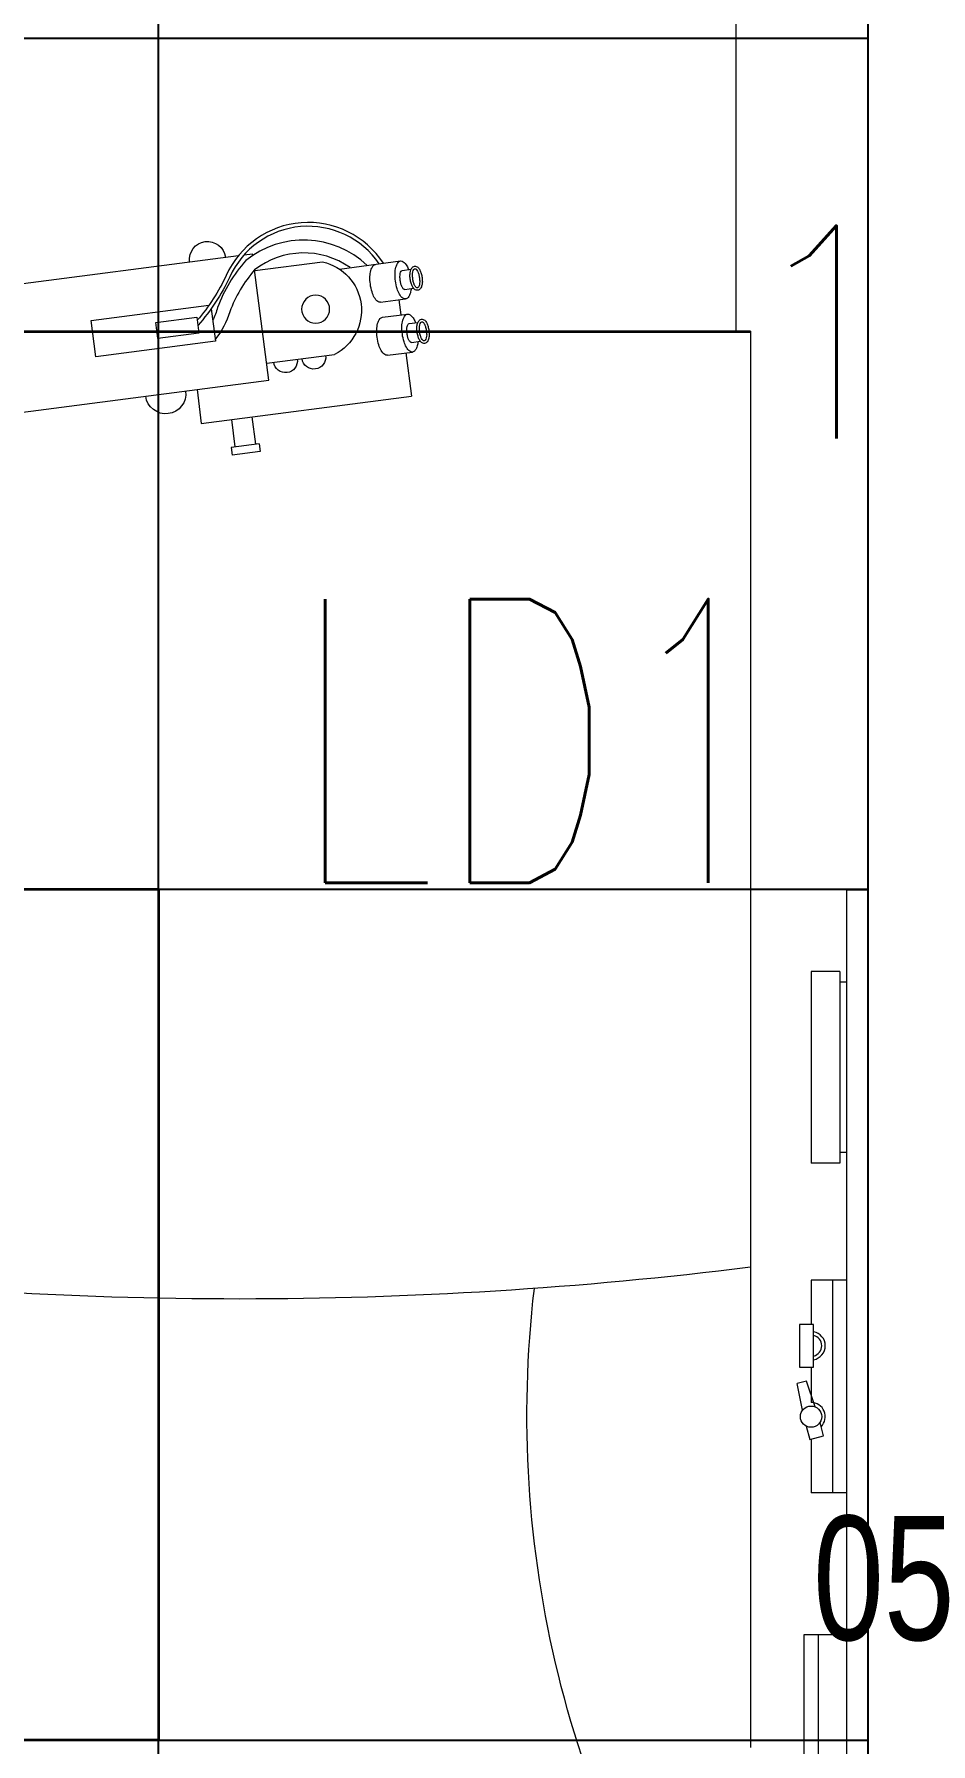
# Model space of a CAD drawing. Extents: x -12260 to 57327, y -29287 to 19916.
# Drawn here: x 28788 to 29420, y -6213 to -5007 of the extents above; entities that cross this region are included whole.
import ezdxf
from ezdxf.enums import TextEntityAlignment as Align

# ---------------------------------------------------------------- set-up
doc = ezdxf.new("R2010")
doc.units = 0
doc.header["$LTSCALE"] = 0.25
doc.linetypes.add('01-First Floor$0$HIDDEN', pattern=[9.525, 6.35, -3.175])
doc.linetypes.add('DASHDOT', pattern=[25.4, 12.7, -6.35, 0, -6.35])
for name, color, linetype, lineweight in [('01-First Floor$0$72_EGR_EQP_TAG', 142, 'Continuous', 5), ('01-First Floor$0$LOADING', 253, 'Continuous', 5), ('01-First Floor$0$Walls', 251, 'Continuous', 5), ('E-DIM', 6, 'Continuous', 18), ('E-LITE-CIRC-NUMB', 6, 'Continuous', 25), ('E-LITE-CLNG', 150, 'Continuous', 35), ('E-LITE-CLNG-CNDT', 6, 'DASHDOT', 35), ('E-LITE-CTRL', 6, 'Continuous', 25), ('E-LITE-IDEN', 6, 'Continuous', 25)]:
    doc.layers.add(name, color=color, linetype=linetype, lineweight=lineweight)
doc.layers.add('01-First Floor$0$FALSE CEILING', color=251, linetype='Continuous')
doc.styles.add('01-First Floor$0$X3G_ENTITY_257CFD', font='swisscl.ttf', dxfattribs={"height": 200})
doc.styles.add('DC_SIMPLEX', font='SIMPLEX.shx', dxfattribs={"width": 0.7})
doc.styles.get("Standard").update_dxf_attribs({"font": 'romans.shx'})
doc.dimstyles.get("Standard").update_dxf_attribs({"dimtxt": 150, "dimasz": 150, "dimexe": 0.18, "dimexo": 0.0625, "dimgap": 0.09, "dimtad": 0, "dimtih": 1, "dimtoh": 1, "dimdec": 0, "dimlfac": 0.1, "dimzin": 0, "dimdsep": 46, "dimtxsty": 'Standard', "dimcen": 0.09, "dimclrd": 6, "dimadec": 0, "dimazin": 0, "dimtfac": 1, "dimtdec": 0, "dimtofl": 0, "dimtmove": 0, "dimatfit": 3, "dimfxl": 1, "dimtolj": 1, "dimtzin": 0, "dimarcsym": 0})

# ---------------------------------------------------------------- blocks, each defined once
blk = doc.blocks.new('01-First Floor$0$ME19011A-P')
for p, q in [((-0.425, 0), (0.425, 0)), ((-0.425, 0), (-0.425, -0.015)), ((0.425, 0), (0.425, -0.015)), ((-0.425, -0.015), (0.425, -0.015)), ((-0.3675, -0.0198), (-0.2325, -0.0198)), ((-0.3675, -0.0198), (-0.3675, -0.0399)), ((-0.36, -0.015), (-0.36, -0.0198)), ((-0.24, -0.015), (-0.24, -0.0198)), ((-0.2325, -0.0198), (-0.2325, -0.0399)), ((-0.15, -0.015), (-0.15, -0.04)), ((0, -0.015), (0, -0.04)), ((0.1, -0.015), (0.1, -0.045)), ((0.2, -0.045), (0.2, -0.015)), ((0.2818, -0.015), (0.2484, -0.015)), ((0.2484, -0.0243), (0.2484, -0.015)), ((0.2818, -0.0243), (0.2818, -0.015)), ((0.3211, -0.015), (0.2877, -0.015)), ((0.2877, -0.015), (0.2877, -0.0531)), ((0.3211, -0.0531), (0.3211, -0.015)), ((0.3623, -0.015), (0.3289, -0.015)), ((0.3289, -0.015), (0.3289, -0.0531)), ((0.3623, -0.0531), (0.3623, -0.015)), ((0.3682, -0.0243), (0.3682, -0.015)), ((0.3682, -0.015), (0.4016, -0.015)), ((0.4016, -0.0243), (0.4016, -0.015)), ((-0.15, -0.025), (0, -0.025)), ((-0.0402, -0.0312), (-0.0496, -0.0337)), ((-0.0376, -0.0409), (-0.0402, -0.0312)), ((0.1, -0.035), (0.2, -0.035)), ((0.2818, -0.0243), (0.2484, -0.0243)), ((0.3211, -0.0243), (0.2877, -0.0243)), ((0.3623, -0.0243), (0.3289, -0.0243)), ((0.3682, -0.0243), (0.4016, -0.0243)), ((-0.3675, -0.0399), (-0.2325, -0.0399)), ((-0.15, -0.04), (-0.1187, -0.04)), ((-0.0887, -0.04), (-0.0637, -0.04)), ((-0.0606, -0.0371), (-0.0787, -0.0432)), ((-0.0787, -0.0432), (-0.077, -0.0497)), ((-0.0582, -0.046), (-0.077, -0.0497)), ((-0.047, -0.0434), (-0.0376, -0.0409)), ((-0.0379, -0.04), (0, -0.04)), ((0.1, -0.045), (0.2, -0.045)), ((0.2877, -0.0531), (0.3211, -0.0531)), ((0.3289, -0.0531), (0.3623, -0.0531))]:
    blk.add_line(p, q)
at = {"color": 8, "const_width": 0.000601}
for points in [[(0.3044, -0.0531, -0.184574), (0.2977, -0.0636, -1.44364), (0.2961, -0.0581, -0.837915), (0.2969, -0.0664, -0.30536), (0.2839, -0.062, -1.584726), (0.2894, -0.0609, -0.253153), (0.2827, -0.0684, -0.874198), (0.2775, -0.0585, -0.915253), (0.2791, -0.0658, -0.223821), (0.2683, -0.0644, -1.703343), (0.272, -0.0597, -0.588962), (0.2621, -0.068, -0.717795), (0.2625, -0.0581, -0.983104), (0.2645, -0.0644, -0.326362), (0.2534, -0.0609, -0.758716), (0.2609, -0.0514, -0.906186), (0.2593, -0.0565, -0.189488), (0.2526, -0.0522, -0.7948), (0.2613, -0.0423, -1.223996), (0.2574, -0.047, -0.072149), (0.2534, -0.0403, -0.645886), (0.2609, -0.0324, -1.366917), (0.2574, -0.0371, -0.078415), (0.2542, -0.0308, -0.723006), (0.2613, -0.0256, -1.105484), (0.2582, -0.0292, -0.221197), (0.2566, -0.0243, -0.221197)], [(0.3456, -0.0531, 0.184574), (0.3523, -0.0636, 1.44364), (0.3539, -0.0581, 0.837915), (0.3531, -0.0664, 0.30536), (0.3661, -0.062, 1.584726), (0.3606, -0.0609, 0.253153), (0.3673, -0.0684, 0.874198), (0.3725, -0.0585, 0.915253), (0.3709, -0.0658, 0.223821), (0.3817, -0.0644, 1.703343), (0.378, -0.0597, 0.588962), (0.3879, -0.068, 0.717795), (0.3875, -0.0581, 0.983104), (0.3855, -0.0644, 0.326362), (0.3966, -0.0609, 0.758716), (0.3891, -0.0514, 0.906186), (0.3907, -0.0565, 0.189488), (0.3974, -0.0522, 0.7948), (0.3887, -0.0423, 1.223996), (0.3926, -0.047, 0.072149), (0.3966, -0.0403, 0.645886), (0.3891, -0.0324, 1.366917), (0.3926, -0.0371, 0.078415), (0.3958, -0.0308, 0.723006), (0.3887, -0.0256, 1.105484), (0.3918, -0.0292, 0.221197), (0.3934, -0.0243, 0.221197)]]:
    blk.add_lwpolyline(points, format="xyb", dxfattribs=at)
blk.add_lwpolyline([(-0.1187, -0.0482), (-0.0887, -0.0482), (-0.0887, -0.0382), (-0.1187, -0.0382)], close=True)
blk.add_circle((-0.0537, -0.04), 0.0075)
for centre, radius, start, end in [((-0.1037, -0.04), 0.01, 10.4593, 169.5407), ((-0.1037, -0.04), 0.0075, 14.0075, 165.9925), ((-0.0537, -0.04), 0.01, 45, 180)]:
    blk.add_arc(centre, radius, start, end)
blk = doc.blocks.new('01-First Floor$0$M.44.57.64')
at = {"layer": '01-First Floor$0$LOADING', "xscale": 1000.000000000002, "yscale": 1000.000000000002, "zscale": 1000.000000000002, "rotation": 225.9999036123427}
blk.add_blockref('01-First Floor$0$ME19011A-P', (-80806.9, 16720.7), dxfattribs=at)
blk = doc.blocks.new('01-First Floor$0$HF13902-P')
at = {"color": 8, "linetype": '01-First Floor$0$HIDDEN'}
blk.add_line((0.35, -0.6824), (0.35, -1.1124), dxfattribs=at)
at = {"linetype": 'Continuous'}
for points in [[(0.36, -0.5224), (0.36, -0.5224), (0.36, -0.5224), (0.36, -0.5224), (0.36, -0.5224), (0.36, -0.5224), (0.36, -0.5224), (0.36, -0.5224), (0.36, -0.5224), (0.36, -0.5224), (0.36, -0.5224), (0.36, -0.5224), (0.36, -0.5224), (0.36, -0.5224), (0.36, -0.5224), (0.36, -0.5224), (0.36, -0.5224), (0.36, -0.5224), (0.36, -0.5224), (0.36, -0.5224), (0.36, -0.5224), (0.36, -0.5224), (0.36, -0.5224), (0.36, -0.5224), (0.36, -0.5224), (0.36, -0.5224), (0.36, -0.5224), (0.36, -0.5224), (0.36, -0.5224), (0.36, -0.5224), (0.36, -0.5224), (0.36, -0.5224), (0.36, -0.5224), (0.36, -0.5224), (0.36, -0.5224), (0.36, -0.5224), (0.36, -0.5224), (0.36, -0.5224), (0.36, -0.5224), (0.36, -0.5224), (0.36, -0.5224), (0.36, -0.5224), (0.36, -0.5224), (0.36, -0.5224), (0.36, -0.5224), (0.36, -0.5224), (0.36, -0.5224), (0.36, -0.5224), (0.36, -0.5224), (0.36, -0.5224), (0.36, -0.5224), (0.36, -0.5224), (0.36, -0.5224), (0.36, -0.5224), (0.36, -0.5224), (0.36, -0.5224), (0.36, -0.5224), (0.36, -0.5224), (0.36, -0.5224), (0.36, -0.5224), (0.36, -0.5224), (0.36, -0.5224), (0.36, -0.5224), (0.36, -0.5224), (0.36, -0.5224), (0.36, -0.5224), (0.36, -0.5224), (0.36, -0.5224), (0.36, -0.5224), (0.36, -0.5224), (0.36, -0.5224), (0.36, -0.5224), (0.36, -0.5224), (0.36, -0.5224), (0.36, -0.5224), (0.36, -0.5224), (0.36, -0.5224), (0.36, -0.5224), (0.36, -0.5224), (0.36, -0.5224), (0.36, -0.5224), (0.36, -0.5224), (0.36, -0.5224), (0.36, -0.5224), (0.36, -0.5224), (0.36, -0.5224), (0.36, -0.5224), (0.36, -0.5224), (0.36, -0.5224), (0.36, -0.5224), (0.36, -0.5224), (0.36, -0.5224), (0.36, -0.5224), (0.36, -0.5224), (0.36, -0.5224), (0.36, -0.5224), (0.36, -0.5224), (0.36, -0.5224), (0.36, -0.5224), (0.36, -0.5224), (0.36, -0.5224), (0.36, -0.5224), (0.36, -0.5224), (0.36, -0.5224), (0.36, -0.5224), (0.36, -0.5224), (0.36, -0.5224), (0.36, -0.5224), (0.36, -0.5224), (0.36, -0.5224), (0.36, -0.5224), (0.36, -0.5224), (0.36, -0.5224), (0.36, -0.5224), (0.36, -0.5224), (0.36, -0.5224), (0.36, -0.5224), (0.36, -0.5224), (0.36, -0.5224), (0.36, -0.5224), (0.36, -0.5224), (0.36, -0.5224), (0.36, -0.5224), (0.36, -0.5224), (0.36, -0.5224), (0.36, -0.5224), (0.36, -0.5224), (0.36, -0.5224), (0.36, -0.5224), (0.36, -0.5224), (0.36, -0.5224), (0.36, -0.5224), (0.36, -0.5224), (0.36, -0.5224), (0.36, -0.5224), (0.36, -0.5224), (0.36, -0.5224), (0.36, -0.5224), (0.36, -0.5224), (0.36, -0.5224), (0.36, -0.5224), (0.36, -0.5224), (0.36, -0.5224), (0.36, -0.5224), (0.36, -0.5224), (0.36, -0.5224), (0.36, -0.5224), (0.36, -0.5224), (0.36, -0.5224), (0.36, -0.5224), (0.36, -0.5224), (0.36, -0.5224), (0.36, -0.5224), (0.36, -0.5224), (0.36, -0.5224), (0.36, -0.5224), (0.36, -0.5224), (0.36, -0.5224), (0.36, -0.5224), (0.36, -0.5224), (0.36, -0.5224), (0.36, -0.5224), (0.36, -0.5224), (0.36, -0.5224), (0.36, -0.5224), (0.36, -0.5224), (0.36, -0.5224), (0.36, -0.5224), (0.36, -0.5224), (0.36, -0.5224), (0.36, -0.5224), (0.36, -0.5224), (0.36, -0.5224), (0.36, -0.5224), (0.36, -0.5224), (0.36, -0.5224), (0.36, -0.5224), (0.36, -0.5224), (0.36, -0.5224), (0.36, -0.5224), (0.36, -0.5224), (0.36, -0.5224), (0.36, -0.5224), (0.36, -0.5224), (0.36, -0.5224), (0.36, -0.5224), (0.36, -0.5224), (0.36, -0.5224), (0.36, -0.5224), (0.36, -0.5224), (0.36, -0.5224), (0.36, -0.5224), (0.36, -0.5224), (0.36, -0.5224), (0.36, -0.5224), (0.36, -0.5224), (0.36, -0.5224), (0.36, -0.5224), (0.36, -0.5224), (0.36, -0.5224), (0.36, -0.5224), (0.36, -0.5224), (0.36, -0.5224), (0.36, -0.5224), (0.36, -0.5224), (0.36, -0.5224), (0.36, -0.5224), (0.36, -0.5224), (0.36, -0.5224), (0.36, -0.5224), (0.36, -0.5224), (0.36, -0.5224), (0.36, -0.5224), (0.36, -0.5224), (0.36, -0.5224), (0.36, -0.5224), (0.36, -0.5224), (0.36, -0.5224), (0.36, -0.5224)], [(0.36, -0.5224), (0.36, -0.5224), (0.36, -0.5224), (0.36, -0.5224), (0.36, -0.5224), (0.36, -0.5224), (0.36, -0.5224), (0.36, -0.5224), (0.36, -0.5224), (0.36, -0.5224), (0.36, -0.5224), (0.36, -0.5224), (0.36, -0.5224), (0.36, -0.5224), (0.36, -0.5224), (0.36, -0.5224), (0.36, -0.5224), (0.36, -0.5224), (0.36, -0.5224), (0.36, -0.5224), (0.36, -0.5224), (0.36, -0.5224), (0.36, -0.5224), (0.36, -0.5224), (0.36, -0.5224), (0.36, -0.5224), (0.36, -0.5224), (0.36, -0.5224), (0.36, -0.5224), (0.36, -0.5224), (0.36, -0.5224), (0.36, -0.5224), (0.36, -0.5224), (0.36, -0.5224), (0.36, -0.5224), (0.36, -0.5224), (0.36, -0.5224), (0.36, -0.5224), (0.36, -0.5224), (0.36, -0.5224), (0.36, -0.5224), (0.36, -0.5224), (0.36, -0.5224), (0.36, -0.5224), (0.36, -0.5224), (0.36, -0.5224), (0.36, -0.5224), (0.36, -0.5224), (0.36, -0.5224), (0.36, -0.5224), (0.36, -0.5224), (0.36, -0.5224), (0.36, -0.5224), (0.36, -0.5224), (0.36, -0.5224), (0.36, -0.5224), (0.36, -0.5224), (0.36, -0.5224), (0.36, -0.5224), (0.36, -0.5224), (0.36, -0.5224), (0.36, -0.5224), (0.36, -0.5224), (0.36, -0.5224), (0.36, -0.5224), (0.36, -0.5224), (0.36, -0.5224), (0.36, -0.5224), (0.36, -0.5224), (0.36, -0.5224), (0.36, -0.5224), (0.36, -0.5224), (0.36, -0.5224), (0.36, -0.5224), (0.36, -0.5224), (0.36, -0.5224), (0.36, -0.5224), (0.36, -0.5224), (0.36, -0.5224), (0.36, -0.5224), (0.36, -0.5224), (0.36, -0.5224), (0.36, -0.5224), (0.36, -0.5224), (0.36, -0.5224), (0.36, -0.5224), (0.36, -0.5224), (0.36, -0.5224), (0.36, -0.5224), (0.36, -0.5224), (0.36, -0.5224), (0.36, -0.5224), (0.36, -0.5224), (0.36, -0.5224), (0.36, -0.5224), (0.36, -0.5224), (0.36, -0.5224), (0.36, -0.5224), (0.36, -0.5224), (0.36, -0.5224), (0.36, -0.5224), (0.36, -0.5224), (0.36, -0.5224), (0.36, -0.5224), (0.36, -0.5224), (0.36, -0.5224), (0.36, -0.5224), (0.36, -0.5224), (0.36, -0.5224), (0.36, -0.5224), (0.36, -0.5224), (0.36, -0.5224), (0.36, -0.5224), (0.36, -0.5224), (0.36, -0.5224), (0.36, -0.5224), (0.36, -0.5224), (0.36, -0.5224), (0.36, -0.5224), (0.36, -0.5224), (0.36, -0.5224), (0.36, -0.5224), (0.36, -0.5224), (0.36, -0.5224), (0.36, -0.5224), (0.36, -0.5224), (0.36, -0.5224), (0.36, -0.5224), (0.36, -0.5224), (0.36, -0.5224), (0.36, -0.5224), (0.36, -0.5224), (0.36, -0.5224), (0.36, -0.5224), (0.36, -0.5224), (0.36, -0.5224), (0.36, -0.5224), (0.36, -0.5224), (0.36, -0.5224), (0.36, -0.5224), (0.36, -0.5224), (0.36, -0.5224), (0.36, -0.5224), (0.36, -0.5224), (0.36, -0.5224), (0.36, -0.5224), (0.36, -0.5224), (0.36, -0.5224), (0.36, -0.5224), (0.36, -0.5224), (0.36, -0.5224), (0.36, -0.5224), (0.36, -0.5224), (0.36, -0.5224), (0.36, -0.5224), (0.36, -0.5224), (0.36, -0.5224), (0.36, -0.5224), (0.36, -0.5224), (0.36, -0.5224), (0.36, -0.5224), (0.36, -0.5224), (0.36, -0.5224), (0.36, -0.5224), (0.36, -0.5224), (0.36, -0.5224), (0.36, -0.5224), (0.36, -0.5224), (0.36, -0.5224), (0.36, -0.5224), (0.36, -0.5224), (0.36, -0.5224), (0.36, -0.5224), (0.36, -0.5224), (0.36, -0.5224), (0.36, -0.5224), (0.36, -0.5224), (0.36, -0.5224), (0.36, -0.5224), (0.36, -0.5224), (0.36, -0.5224), (0.36, -0.5224), (0.36, -0.5224), (0.36, -0.5224), (0.36, -0.5224), (0.36, -0.5224), (0.36, -0.5224), (0.36, -0.5224), (0.36, -0.5224), (0.36, -0.5224), (0.36, -0.5224), (0.36, -0.5224), (0.36, -0.5224), (0.36, -0.5224), (0.36, -0.5224), (0.36, -0.5224), (0.36, -0.5224), (0.36, -0.5224), (0.36, -0.5224), (0.36, -0.5224), (0.36, -0.5224), (0.36, -0.5224), (0.36, -0.5224), (0.36, -0.5224), (0.36, -0.5224), (0.36, -0.5224), (0.36, -0.5224), (0.36, -0.5224), (0.36, -0.5224), (0.36, -0.5224), (0.36, -0.5224), (0.36, -0.5224), (0.36, -0.5224), (0.36, -0.5224)], [(0.36, -0.5224), (0.36, -0.5224), (0.36, -0.5224), (0.36, -0.5224), (0.36, -0.5224), (0.36, -0.5224), (0.36, -0.5224), (0.36, -0.5224), (0.36, -0.5224), (0.36, -0.5224), (0.36, -0.5224), (0.36, -0.5224), (0.36, -0.5224), (0.36, -0.5224), (0.36, -0.5224), (0.36, -0.5224), (0.36, -0.5224), (0.36, -0.5224), (0.36, -0.5224), (0.36, -0.5224), (0.36, -0.5224), (0.36, -0.5224), (0.36, -0.5224), (0.36, -0.5224), (0.36, -0.5224), (0.36, -0.5224), (0.36, -0.5224), (0.36, -0.5224), (0.36, -0.5224), (0.36, -0.5224), (0.36, -0.5224), (0.36, -0.5224), (0.36, -0.5224), (0.36, -0.5224), (0.36, -0.5224), (0.36, -0.5224), (0.36, -0.5224), (0.36, -0.5224), (0.36, -0.5224), (0.36, -0.5224), (0.36, -0.5224), (0.36, -0.5224), (0.36, -0.5224), (0.36, -0.5224), (0.36, -0.5224), (0.36, -0.5224), (0.36, -0.5224), (0.36, -0.5224), (0.36, -0.5224), (0.36, -0.5224), (0.36, -0.5224), (0.36, -0.5224), (0.36, -0.5224), (0.36, -0.5224), (0.36, -0.5224), (0.36, -0.5224), (0.36, -0.5224), (0.36, -0.5224), (0.36, -0.5224), (0.36, -0.5224), (0.36, -0.5224), (0.36, -0.5224), (0.36, -0.5224), (0.36, -0.5224), (0.36, -0.5224), (0.36, -0.5224), (0.36, -0.5224), (0.36, -0.5224), (0.36, -0.5224), (0.36, -0.5224), (0.36, -0.5224), (0.36, -0.5224), (0.36, -0.5224), (0.36, -0.5224), (0.36, -0.5224), (0.36, -0.5224), (0.36, -0.5224), (0.36, -0.5224), (0.36, -0.5224), (0.36, -0.5224), (0.36, -0.5224), (0.36, -0.5224), (0.36, -0.5224), (0.36, -0.5224), (0.36, -0.5224), (0.36, -0.5224), (0.36, -0.5224), (0.36, -0.5224), (0.36, -0.5224), (0.36, -0.5224), (0.36, -0.5224), (0.36, -0.5224), (0.36, -0.5224), (0.36, -0.5224), (0.36, -0.5224), (0.36, -0.5224), (0.36, -0.5224), (0.36, -0.5224), (0.36, -0.5224), (0.36, -0.5224), (0.36, -0.5224), (0.36, -0.5224), (0.36, -0.5224), (0.36, -0.5224), (0.36, -0.5224), (0.36, -0.5224), (0.36, -0.5224), (0.36, -0.5224), (0.36, -0.5224), (0.36, -0.5224), (0.36, -0.5224), (0.36, -0.5224), (0.36, -0.5224), (0.36, -0.5224), (0.36, -0.5224), (0.36, -0.5224), (0.36, -0.5224), (0.36, -0.5224), (0.36, -0.5224), (0.36, -0.5224), (0.36, -0.5224), (0.36, -0.5224), (0.36, -0.5224), (0.36, -0.5224), (0.36, -0.5224), (0.36, -0.5224), (0.36, -0.5224), (0.36, -0.5224), (0.36, -0.5224), (0.36, -0.5224), (0.36, -0.5224), (0.36, -0.5224), (0.36, -0.5224), (0.36, -0.5224), (0.36, -0.5224), (0.36, -0.5224), (0.36, -0.5224), (0.36, -0.5224), (0.36, -0.5224), (0.36, -0.5224), (0.36, -0.5224), (0.36, -0.5224), (0.36, -0.5224), (0.36, -0.5224), (0.36, -0.5224), (0.36, -0.5224), (0.36, -0.5224), (0.36, -0.5224), (0.36, -0.5224), (0.36, -0.5224), (0.36, -0.5224), (0.36, -0.5224), (0.36, -0.5224), (0.36, -0.5224), (0.36, -0.5224), (0.36, -0.5224), (0.36, -0.5224), (0.36, -0.5224), (0.36, -0.5224), (0.36, -0.5224), (0.36, -0.5224), (0.36, -0.5224), (0.36, -0.5224), (0.36, -0.5224), (0.36, -0.5224), (0.36, -0.5224), (0.36, -0.5224), (0.36, -0.5224), (0.36, -0.5224), (0.36, -0.5224), (0.36, -0.5224), (0.36, -0.5224), (0.36, -0.5224), (0.36, -0.5224), (0.36, -0.5224), (0.36, -0.5224), (0.36, -0.5224), (0.36, -0.5224), (0.36, -0.5224), (0.36, -0.5224), (0.36, -0.5224), (0.36, -0.5224), (0.36, -0.5224), (0.36, -0.5224), (0.36, -0.5224), (0.36, -0.5224), (0.36, -0.5224), (0.36, -0.5224), (0.36, -0.5224), (0.36, -0.5224), (0.36, -0.5224), (0.36, -0.5224), (0.36, -0.5224), (0.36, -0.5224), (0.36, -0.5224), (0.36, -0.5224), (0.36, -0.5224), (0.36, -0.5224), (0.36, -0.5224), (0.36, -0.5224), (0.36, -0.5224), (0.36, -0.5224), (0.36, -0.5224), (0.36, -0.5224), (0.36, -0.5224), (0.36, -0.5224), (0.36, -0.5224), (0.36, -0.5224), (0.36, -0.5224), (0.36, -0.5224), (0.36, -0.5224), (0.36, -0.5224), (0.36, -0.5224), (0.36, -0.5224), (0.36, -0.5224), (0.36, -0.5224), (0.36, -0.5224), (0.36, -0.5224), (0.36, -0.5224), (0.36, -0.5224), (0.36, -0.5224), (0.36, -0.5224), (0.36, -0.5224), (0.36, -0.5224), (0.36, -0.5224), (0.36, -0.5224), (0.36, -0.5224), (0.36, -0.5224), (0.36, -0.5224), (0.36, -0.5224), (0.36, -0.5224), (0.36, -0.5224), (0.36, -0.5224), (0.36, -0.5224), (0.36, -0.5224), (0.36, -0.5224), (0.36, -0.5224), (0.36, -0.5224), (0.36, -0.5224), (0.36, -0.5224), (0.36, -0.5224), (0.36, -0.5224), (0.36, -0.5224), (0.36, -0.5224), (0.36, -0.5224), (0.36, -0.5224), (0.36, -0.5224), (0.36, -0.5224), (0.36, -0.5224), (0.36, -0.5224), (0.36, -0.5224), (0.36, -0.5224), (0.36, -0.5224), (0.36, -0.5224), (0.36, -0.5224), (0.36, -0.5224), (0.36, -0.5224), (0.36, -0.5224), (0.36, -0.5224), (0.36, -0.5224), (0.36, -0.5224), (0.36, -0.5224), (0.36, -0.5224), (0.36, -0.5224), (0.36, -0.5224), (0.36, -0.5224), (0.36, -0.5224), (0.36, -0.5224), (0.36, -0.5224), (0.36, -0.5224), (0.36, -0.5224), (0.36, -0.5224), (0.36, -0.5224), (0.36, -0.5224), (0.36, -0.5224), (0.36, -0.5224), (0.36, -0.5224)]]:
    blk.add_lwpolyline(points, close=True, dxfattribs=at)
for points in [[(0.36, -0.5224), (0.36, -0.5224), (0.36, -0.5224), (0.36, -0.5224), (0.36, -0.5224), (0.36, -0.5224), (0.36, -0.5224), (0.36, -0.5224)], [(0.36, -0.5224), (0.36, -0.5224), (0.36, -0.5224), (0.36, -0.5224), (0.36, -0.5224), (0.36, -0.5224), (0.36, -0.5224), (0.36, -0.5224), (0.36, -0.5224), (0.36, -0.5224), (0.36, -0.5224), (0.36, -0.5224), (0.36, -0.5224), (0.36, -0.5224), (0.36, -0.5224), (0.36, -0.5224), (0.36, -0.5224), (0.36, -0.5224), (0.36, -0.5224), (0.36, -0.5224), (0.36, -0.5224), (0.36, -0.5224), (0.36, -0.5224), (0.36, -0.5224), (0.36, -0.5224), (0.36, -0.5224), (0.36, -0.5224), (0.36, -0.5224), (0.36, -0.5224), (0.36, -0.5224), (0.36, -0.5224), (0.36, -0.5224), (0.36, -0.5224), (0.36, -0.5224), (0.36, -0.5224), (0.36, -0.5224), (0.36, -0.5224), (0.36, -0.5224), (0.36, -0.5224), (0.36, -0.5224), (0.36, -0.5224), (0.36, -0.5224), (0.36, -0.5224), (0.36, -0.5224), (0.36, -0.5224), (0.36, -0.5224), (0.36, -0.5224), (0.36, -0.5224), (0.36, -0.5224), (0.36, -0.5224), (0.36, -0.5224), (0.36, -0.5224), (0.36, -0.5224), (0.36, -0.5224), (0.36, -0.5224), (0.36, -0.5224), (0.36, -0.5224), (0.36, -0.5224), (0.36, -0.5224), (0.36, -0.5224), (0.36, -0.5224), (0.36, -0.5224), (0.36, -0.5224), (0.36, -0.5224), (0.36, -0.5224), (0.36, -0.5224), (0.36, -0.5224), (0.36, -0.5224), (0.36, -0.5224), (0.36, -0.5224), (0.36, -0.5224), (0.36, -0.5224), (0.36, -0.5224), (0.36, -0.5224), (0.36, -0.5224), (0.36, -0.5224), (0.36, -0.5224), (0.36, -0.5224), (0.36, -0.5224), (0.36, -0.5224), (0.36, -0.5224), (0.36, -0.5224), (0.36, -0.5224), (0.36, -0.5224), (0.36, -0.5224), (0.36, -0.5224), (0.36, -0.5224), (0.36, -0.5224), (0.36, -0.5224), (0.36, -0.5224), (0.36, -0.5224), (0.36, -0.5224), (0.36, -0.5224), (0.36, -0.5224), (0.36, -0.5224), (0.36, -0.5224), (0.36, -0.5224), (0.36, -0.5224), (0.36, -0.5224), (0.36, -0.5224), (0.36, -0.5224), (0.36, -0.5224), (0.36, -0.5224), (0.36, -0.5224), (0.36, -0.5224), (0.36, -0.5224), (0.36, -0.5224), (0.36, -0.5224), (0.36, -0.5224), (0.36, -0.5224), (0.36, -0.5224)], [(0.36, -0.5224), (0.36, -0.5224), (0.36, -0.5224), (0.36, -0.5224), (0.36, -0.5224), (0.36, -0.5224), (0.36, -0.5224), (0.36, -0.5224), (0.36, -0.5224), (0.36, -0.5224), (0.36, -0.5224), (0.36, -0.5224), (0.36, -0.5224), (0.36, -0.5224), (0.36, -0.5224), (0.36, -0.5224), (0.36, -0.5224)], [(0.36, -0.5224), (0.36, -0.5224), (0.36, -0.5224), (0.36, -0.5224), (0.36, -0.5224), (0.36, -0.5224), (0.36, -0.5224)], [(0.36, -0.5224), (0.36, -0.5224), (0.36, -0.5224), (0.36, -0.5224), (0.36, -0.5224), (0.36, -0.5224), (0.36, -0.5224), (0.36, -0.5224), (0.36, -0.5224), (0.36, -0.5224), (0.36, -0.5224), (0.36, -0.5224)], [(0.36, -0.5224), (0.36, -0.5224), (0.36, -0.5224), (0.36, -0.5224), (0.36, -0.5224), (0.36, -0.5224), (0.36, -0.5224), (0.36, -0.5224), (0.36, -0.5224), (0.36, -0.5224), (0.36, -0.5224), (0.36, -0.5224), (0.36, -0.5224), (0.36, -0.5224), (0.36, -0.5224), (0.36, -0.5224), (0.36, -0.5224), (0.36, -0.5224), (0.36, -0.5224), (0.36, -0.5224), (0.36, -0.5224), (0.36, -0.5224), (0.36, -0.5224), (0.36, -0.5224), (0.36, -0.5224), (0.36, -0.5224), (0.36, -0.5224), (0.36, -0.5224), (0.36, -0.5224), (0.36, -0.5224), (0.36, -0.5224), (0.36, -0.5224), (0.36, -0.5224), (0.36, -0.5224), (0.36, -0.5224), (0.36, -0.5224), (0.36, -0.5224), (0.36, -0.5224), (0.36, -0.5224), (0.36, -0.5224), (0.36, -0.5224), (0.36, -0.5224), (0.36, -0.5224), (0.36, -0.5224), (0.36, -0.5224), (0.36, -0.5224), (0.36, -0.5224), (0.36, -0.5224), (0.36, -0.5224), (0.36, -0.5224), (0.36, -0.5224), (0.36, -0.5224), (0.36, -0.5224), (0.36, -0.5224), (0.36, -0.5224), (0.36, -0.5224), (0.36, -0.5224), (0.36, -0.5224), (0.36, -0.5224), (0.36, -0.5224), (0.36, -0.5224), (0.36, -0.5224), (0.36, -0.5224), (0.36, -0.5224), (0.36, -0.5224), (0.36, -0.5224), (0.36, -0.5224), (0.36, -0.5224), (0.36, -0.5224), (0.36, -0.5224), (0.36, -0.5224), (0.36, -0.5224), (0.36, -0.5224), (0.36, -0.5224), (0.36, -0.5224), (0.36, -0.5224), (0.36, -0.5224), (0.36, -0.5224), (0.36, -0.5224), (0.36, -0.5224), (0.36, -0.5224), (0.36, -0.5224), (0.36, -0.5224), (0.36, -0.5224), (0.36, -0.5224), (0.36, -0.5224), (0.36, -0.5224), (0.36, -0.5224), (0.36, -0.5224)], [(0.36, -0.5224), (0.36, -0.5224), (0.36, -0.5224), (0.36, -0.5224), (0.36, -0.5224), (0.36, -0.5224), (0.36, -0.5224), (0.36, -0.5224), (0.36, -0.5224), (0.36, -0.5224)], [(0.36, -0.5224), (0.36, -0.5224), (0.36, -0.5224), (0.36, -0.5224), (0.36, -0.5224), (0.36, -0.5224), (0.36, -0.5224), (0.36, -0.5224), (0.36, -0.5224), (0.36, -0.5224)], [(0.36, -0.5224), (0.36, -0.5224), (0.36, -0.5224), (0.36, -0.5224), (0.36, -0.5224), (0.36, -0.5224), (0.36, -0.5224), (0.36, -0.5224), (0.36, -0.5224), (0.36, -0.5224), (0.36, -0.5224), (0.36, -0.5224), (0.36, -0.5224), (0.36, -0.5224), (0.36, -0.5224)], [(0.36, -0.5224), (0.36, -0.5224), (0.36, -0.5224), (0.36, -0.5224), (0.36, -0.5224), (0.36, -0.5224), (0.36, -0.5224), (0.36, -0.5224), (0.36, -0.5224), (0.36, -0.5224)], [(0.36, -0.5224), (0.36, -0.5224), (0.36, -0.5224), (0.36, -0.5224), (0.36, -0.5224), (0.36, -0.5224), (0.36, -0.5224)], [(0.36, -0.5224), (0.36, -0.5224), (0.36, -0.5224), (0.36, -0.5224), (0.36, -0.5224), (0.36, -0.5224), (0.36, -0.5224), (0.36, -0.5224), (0.36, -0.5224), (0.36, -0.5224)], [(0.36, -0.5224), (0.36, -0.5224), (0.36, -0.5224), (0.36, -0.5224), (0.36, -0.5224), (0.36, -0.5224), (0.36, -0.5224), (0.36, -0.5224), (0.36, -0.5224), (0.36, -0.5224), (0.36, -0.5224), (0.36, -0.5224), (0.36, -0.5224), (0.36, -0.5224), (0.36, -0.5224), (0.36, -0.5224), (0.36, -0.5224), (0.36, -0.5224)], [(0.36, -0.5224), (0.36, -0.5224), (0.36, -0.5224), (0.36, -0.5224), (0.36, -0.5224), (0.36, -0.5224), (0.36, -0.5224), (0.36, -0.5224), (0.36, -0.5224)]]:
    blk.add_lwpolyline(points, dxfattribs=at)
blk.add_circle((0.36, -0.5224), 0.000000101)
at = {"color": 8}
for centre, radius, start, end in [((0.9704, 0.0819), 0.7679, 145.7331, 186.6778), ((0, -2.9071), 2.9071, 82.8865, 97.1135)]:
    blk.add_arc(centre, radius, start, end, dxfattribs=at)
at = {"layer": '01-First Floor$0$LOADING'}
for q in [(0.36, 0.3161), (-0.36, -0.6824)]:
    blk.add_line((0.36, -0.6824), q, dxfattribs=at)
blk = doc.blocks.new('01-First Floor$0$ME10960-P')
for p, q in [((-0.3391, 0.5003), (-0.26, 0.6271)), ((-0.2339, 0.6108), (-0.26, 0.6271)), ((-0.2408, 0.5996), (-0.2314, 0.6148)), ((-0.2255, 0.6114), (-0.2222, 0.6167)), ((-0.2141, 0.6043), (-0.2108, 0.6096)), ((-0.2179, 0.5854), (-0.2085, 0.6005)), ((-0.2019, 0.5908), (-0.211, 0.5965)), ((-0.2089, 0.5797), (-0.1994, 0.5948)), ((-0.1935, 0.5915), (-0.1902, 0.5968)), ((-0.1996, 0.5436), (-0.1765, 0.5805)), ((-0.1821, 0.5843), (-0.1788, 0.5896)), ((-0.2813, 0.5246), (-0.2558, 0.5655)), ((-0.3397, 0.5463), (-0.3503, 0.5293)), ((-0.3351, 0.5434), (-0.3458, 0.5264)), ((-0.3351, 0.5434), (-0.3397, 0.5463)), ((-0.6354, -0.0201), (-0.2915, 0.531)), ((-0.3201, 0.5308), (-0.3366, 0.5411)), ((-0.2915, 0.531), (-0.225, 0.4895)), ((-0.2254, 0.4897), (-0.1999, 0.5307)), ((-0.3458, 0.5264), (-0.3503, 0.5293)), ((-0.3278, 0.5184), (-0.3443, 0.5287)), ((-0.3186, 0.4876), (-0.3391, 0.5003)), ((-0.2822, 0.4852), (-0.3272, 0.4131)), ((-0.2183, 0.4784), (-0.2152, 0.4834)), ((-0.2163, 0.4841), (-0.2152, 0.4834)), ((-0.559, -0.0678), (-0.2204, 0.4749)), ((-0.3054, 0.3995), (-0.2611, 0.4705)), ((-0.3272, 0.4131), (-0.3054, 0.3995))]:
    blk.add_line(p, q)
for points in [[(-0.2314, 0.6148, 0.200732), (-0.2317, 0.6129, 0.097968), (-0.2301, 0.6094, 0.055099), (-0.2273, 0.6063, 0.041925), (-0.2229, 0.603, 0.041925), (-0.218, 0.6004, 0.055099), (-0.2139, 0.5993, 0.097968), (-0.2101, 0.5994, 0.200732), (-0.2085, 0.6005, 0.200732), (-0.2082, 0.6024, 0.097968), (-0.2098, 0.6059, 0.038397), (-0.2117, 0.6081, 0.041925)], [(-0.2231, 0.6153, 0.038397), (-0.226, 0.616, 0.097968), (-0.2298, 0.6159, 0.200732), (-0.2314, 0.6148, 0.200732)], [(-0.2255, 0.6114, 0.218824), (-0.2256, 0.6106, 0.092168), (-0.2248, 0.6089, 0.048864), (-0.2233, 0.6075, 0.036554), (-0.2211, 0.6058, 0.036554), (-0.2186, 0.6045, 0.048864), (-0.2167, 0.6039, 0.092168), (-0.2148, 0.6038, 0.218824), (-0.2141, 0.6043, 0.218824)], [(-0.2408, 0.5996, 0.200732), (-0.2412, 0.5977, 0.097968), (-0.2396, 0.5942, 0.055099), (-0.2367, 0.5911, 0.041925), (-0.2323, 0.5878, 0.041925), (-0.2274, 0.5853, 0.055099), (-0.2234, 0.5841, 0.097968), (-0.2195, 0.5842, 0.200732), (-0.2179, 0.5854, 0.200732)], [(-0.1994, 0.5948, 0.200732), (-0.1997, 0.5929, 0.097968), (-0.1981, 0.5894, 0.055099), (-0.1953, 0.5863, 0.041925), (-0.1909, 0.583, 0.041925), (-0.186, 0.5805, 0.055099), (-0.1819, 0.5793, 0.097968), (-0.1781, 0.5794, 0.200732), (-0.1765, 0.5805, 0.200732), (-0.1762, 0.5824, 0.097968), (-0.1778, 0.5859, 0.038397), (-0.1797, 0.5882, 0.041925)], [(-0.1911, 0.5953, 0.038397), (-0.194, 0.596, 0.097968), (-0.1978, 0.596, 0.200732), (-0.1994, 0.5948, 0.200732)], [(-0.1935, 0.5915, 0.218824), (-0.1937, 0.5907, 0.092168), (-0.1928, 0.589, 0.048864), (-0.1913, 0.5875, 0.036554), (-0.1891, 0.5859, 0.036554), (-0.1866, 0.5846, 0.048864), (-0.1847, 0.5839, 0.092168), (-0.1828, 0.5839, 0.218824), (-0.1821, 0.5843, 0.218824)], [(-0.2089, 0.5797, 0.200732), (-0.2092, 0.5778, 0.097968), (-0.2076, 0.5743, 0.055099), (-0.2047, 0.5712, 0.041925), (-0.2003, 0.5679, 0.041925), (-0.1954, 0.5653, 0.055099), (-0.1914, 0.5642, 0.097968), (-0.1875, 0.5643, 0.200732), (-0.186, 0.5654, 0.200732)], [(-0.1846, 0.5676, -0.585766), (-0.2368, 0.4756, 0.071283), (-0.2771, 0.4694, 0.067056)], [(-0.183, 0.5701, -0.592897), (-0.2368, 0.4729, 0.06702), (-0.2741, 0.4675, 0.148689)], [(-0.1891, 0.5604, -0.375238), (-0.2216, 0.4811, -0.094216), (-0.26, 0.4768, 0.051105), (-0.2696, 0.4773, 0.101879)], [(-0.1956, 0.55, -0.332427), (-0.225, 0.4895, -0.091412), (-0.2591, 0.4858, 0.100344), (-0.2811, 0.4845, 0.100344)]]:
    blk.add_lwpolyline(points, format="xyb")
for points in [[(-0.2078, 0.6109, 0.218824), (-0.2075, 0.6133, 0.092168), (-0.2087, 0.6155, 0.048864), (-0.2104, 0.6172, 0.036554), (-0.2128, 0.619, 0.036554), (-0.2155, 0.6204, 0.048864), (-0.2178, 0.6212, 0.092168), (-0.2204, 0.6213, 0.218824), (-0.2223, 0.62, 0.218824), (-0.2226, 0.6177, 0.092168), (-0.2214, 0.6154, 0.048864), (-0.2197, 0.6137, 0.036554), (-0.2173, 0.6119, 0.036554), (-0.2146, 0.6105, 0.048864), (-0.2123, 0.6097, 0.092168), (-0.2098, 0.6097, 0.218824)], [(-0.2093, 0.6119, 0.218824), (-0.2092, 0.6127, 0.092168), (-0.2101, 0.6144, 0.048864), (-0.2116, 0.6159, 0.036554), (-0.2138, 0.6175, 0.036554), (-0.2162, 0.6188, 0.048864), (-0.2182, 0.6194, 0.092168), (-0.2201, 0.6195, 0.218824), (-0.2208, 0.619, 0.218824), (-0.2209, 0.6182, 0.092168), (-0.22, 0.6166, 0.048864), (-0.2186, 0.6151, 0.036554), (-0.2163, 0.6134, 0.036554), (-0.2139, 0.6121, 0.048864), (-0.2119, 0.6115, 0.092168), (-0.21, 0.6114, 0.218824)], [(-0.1758, 0.591, 0.218824), (-0.1755, 0.5933, 0.092168), (-0.1767, 0.5955, 0.048864), (-0.1784, 0.5973, 0.036554), (-0.1809, 0.5991, 0.036554), (-0.1835, 0.6005, 0.048864), (-0.1858, 0.6012, 0.092168), (-0.1884, 0.6013, 0.218824), (-0.1903, 0.6, 0.218824), (-0.1906, 0.5977, 0.092168), (-0.1894, 0.5955, 0.048864), (-0.1877, 0.5937, 0.036554), (-0.1853, 0.5919, 0.036554), (-0.1826, 0.5905, 0.048864), (-0.1803, 0.5898, 0.092168), (-0.1778, 0.5897, 0.218824)], [(-0.1773, 0.5919, 0.218824), (-0.1772, 0.5928, 0.092168), (-0.1781, 0.5944, 0.048864), (-0.1796, 0.5959, 0.036554), (-0.1818, 0.5975, 0.036554), (-0.1843, 0.5988, 0.048864), (-0.1862, 0.5995, 0.092168), (-0.1881, 0.5995, 0.218824), (-0.1888, 0.5991, 0.218824), (-0.1889, 0.5983, 0.092168), (-0.188, 0.5966, 0.048864), (-0.1866, 0.5951, 0.036554), (-0.1843, 0.5935, 0.036554), (-0.1819, 0.5922, 0.048864), (-0.1799, 0.5915, 0.092168), (-0.178, 0.5915, 0.218824)]]:
    blk.add_lwpolyline(points, format="xyb", close=True)
blk.add_lwpolyline([(-0.2627, 0.473), (-0.2822, 0.4852)])
blk.add_lwpolyline([(-0.2819, 0.4723), (-0.2973, 0.4475), (-0.2876, 0.4415), (-0.2721, 0.4663)], close=True)
blk.add_circle((-0.2323, 0.5401), 0.00988)
for centre, radius, start, end in [((-0.2342, 0.538), 0.035, 347.9877, 128.0962), ((-0.2636, 0.553), 0.00839, 58.0419, 238.0419), ((-0.2742, 0.5359), 0.00839, 58.0419, 238.0419), ((-0.3304, 0.4687), 0.0142, 58.0419, 238.0419), ((-0.2321, 0.4562), 0.0127, 238.0419, 58.0419)]:
    blk.add_arc(centre, radius, start, end)
blk = doc.blocks.new('01-First Floor')
at = {"layer": '01-First Floor$0$FALSE CEILING', "linetype": 'Continuous'}
for p, q in [((28876, -6810), (28876, -2810)), ((25876, -5010), (29376, -5010)), ((25876, -5610), (29376, -5610)), ((25876, -6210), (29376, -6210))]:
    blk.add_line(p, q, dxfattribs=at)
at = {"layer": '01-First Floor$0$FALSE CEILING'}
blk.add_lwpolyline([(29376, -6810), (25876, -6810), (25876, -2810), (29376, -2810)], close=True, dxfattribs=at)
at = {"layer": '01-First Floor$0$Walls'}
blk.add_line((29376, -2810), (29376, -6810), dxfattribs=at)
at = {"layer": '01-First Floor$0$LOADING', "extrusion": (-3.31419e-07, -7.28579e-07, -1), "xscale": 1000, "yscale": 1000, "zscale": 1000, "rotation": 114.5535681410713}
blk.add_blockref('01-First Floor$0$ME10960-P', (-28592, -4765.4, 0.1), dxfattribs=at)
at = {"layer": '01-First Floor$0$LOADING', "xscale": -1000, "yscale": 1000, "zscale": 1000, "rotation": 180}
blk.add_blockref('01-First Floor$0$HF13902-P', (28933.2, -5899, -0.1), dxfattribs=at)
at = {"layer": '01-First Floor$0$LOADING', "rotation": 44.00009638765732}
blk.add_blockref('01-First Floor$0$M.44.57.64', (99118.7, 38069.8, -0.1), dxfattribs=at)
at = {"layer": '01-First Floor$0$72_EGR_EQP_TAG', "insert": (29387.3, -6051.9, -0.1), "char_height": 87.47, "attachment_point": 2, "style": '01-First Floor$0$X3G_ENTITY_257CFD'}
blk.add_mtext('05', dxfattribs=at)
blk = doc.blocks.new('*U16')
blk.add_lwpolyline([(-300, 300), (-300, -300), (300, -300), (300, 300)], close=True)
blk.add_circle((0, 0), 45)
at = {"layer": 'E-LITE-CIRC-NUMB', "style": 'DC_SIMPLEX', "width": 0.7, "flags": 8}
blk.add_attdef('CIRCUIT', text='', height=200, rotation=0, dxfattribs=at).set_placement((-473.9, 300), align=Align.RIGHT)
at = {"layer": 'E-LITE-CTRL', "style": 'DC_SIMPLEX', "width": 0.7, "flags": 8}
blk.add_attdef('CONTROL', (1118.9, -935), '', height=200, rotation=360, dxfattribs=at)
at = {"layer": 'E-LITE-IDEN', "style": 'DC_SIMPLEX', "width": 0.7, "flags": 8}
blk.add_attdef('TYPE', (460.4, 457.6), '', height=200, rotation=360, dxfattribs=at)
blk = doc.blocks.new('*D147')
at = {"layer": 'Defpoints', "color": 0}
for p in [(30376, -5217.2), (28576, -5910), (30376, -5910)]:
    blk.add_point(p, dxfattribs=at)
at = {"layer": 'E-DIM', "color": 0, "lineweight": -2, "transparency": 16777216}
for p, q in [((28576, -5910), (28576, -5217)), ((30376, -5910), (30376, -5217))]:
    blk.add_line(p, q, dxfattribs=at)
at = {"layer": 'E-DIM', "color": 6, "lineweight": -2, "transparency": 16777216}
for p, q in [((28726, -5217.2), (29293.8, -5217.2)), ((30226, -5217.2), (29658.2, -5217.2))]:
    blk.add_line(p, q, dxfattribs=at)
at = {"layer": 'E-DIM', "color": 6, "transparency": 16777216}
for points in [[(28726, -5192.2), (28726, -5242.2), (28576, -5217.2)], [(30226, -5192.2), (30226, -5242.2), (30376, -5217.2)]]:
    blk.add_solid(points, dxfattribs=at)
at = {"layer": 'E-DIM', "color": 7, "transparency": 16777216, "insert": (29476, -5217.2), "char_height": 150, "attachment_point": 5}
blk.add_mtext('\\A1;180', dxfattribs=at)

msp = doc.modelspace()

# ---------------------------------------------------------------- block references
at = {"layer": 'E-LITE-CLNG'}
ref = msp.add_blockref('*U16', (28576, -5910), dxfattribs=dict(at, xscale=-1))
ref.add_attrib('TYPE', 'LD1', (28969.5, -5605.5), dxfattribs={"layer": 'E-LITE-IDEN', "height": 200, "rotation": 0, "style": 'DC_SIMPLEX', "width": 0.7, "flags": 8})
at = {"layer": 'E-LITE-CLNG-CNDT'}
msp.add_blockref('01-First Floor', (0, 0), dxfattribs=at)

# ---------------------------------------------------------------- dimensions: what is measured, and where the dimension line sits
at = {"layer": 'E-DIM'}
dim = msp.add_linear_dim(base=(30376, -5217.2), p1=(28576, -5910), p2=(30376, -5910), dimstyle='Standard', override={"dimclrt": 7}, dxfattribs=at)
dim.commit()
dim.dimension.update_dxf_attribs({"geometry": '*D147', "text_midpoint": (29476, -5217.2)})

doc.saveas('drawing.dxf')
